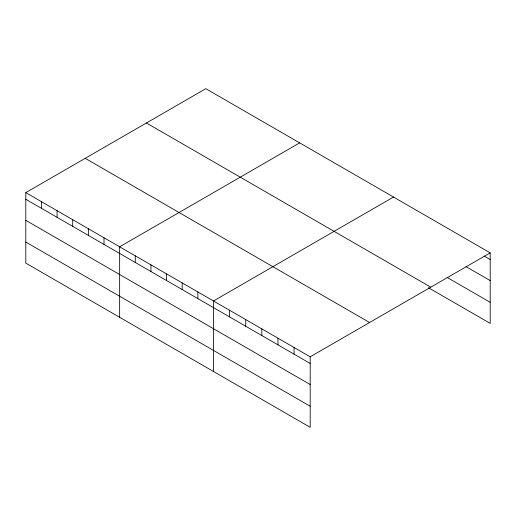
<?xml version="1.0" encoding="UTF-8"?>
<svg xmlns="http://www.w3.org/2000/svg" width="516" height="516" viewBox="0 0 516 516"><rect width="100%" height="100%" fill="white"/><g stroke="black" fill="none" stroke-linecap="round" stroke-linejoin="round"><path stroke-width="0.77" d="M310.187 384.53L310.187 356.808L25.8 192.623L25.8 263.121L310.187 427.312L310.187 384.53L25.8 220.345M428.428 287.715L490.2 323.377L490.2 252.879L205.813 88.688L25.8 192.623M299.661 142.874L119.648 246.803L119.648 317.301M393.508 197.054L213.495 300.983L213.495 371.488M310.187 356.808L490.2 252.879M484.156 256.046L490.2 259.535M466.025 266.643L490.2 280.601M447.224 277.498L490.2 302.312M146.409 122.989L430.796 287.173M85.204 158.322L369.591 322.513M25.8 199.273L310.187 363.464M25.8 242.056L310.187 406.24M294.068 347.507L294.068 354.157M277.956 338.199L277.956 344.856M261.838 328.898L261.838 335.548M245.726 319.591L245.726 326.247M229.607 310.29L229.607 316.947M197.854 291.953L197.854 298.609M182.213 282.923L182.213 289.579M166.571 273.893L166.571 280.549M150.93 264.863L150.93 271.519M135.289 255.833L135.289 262.489M104.006 237.773L104.006 244.429M88.365 228.743L88.365 235.399M72.724 219.713L72.724 226.369M57.083 210.683L57.083 217.339M41.441 201.653L41.441 208.309"/></g></svg>
